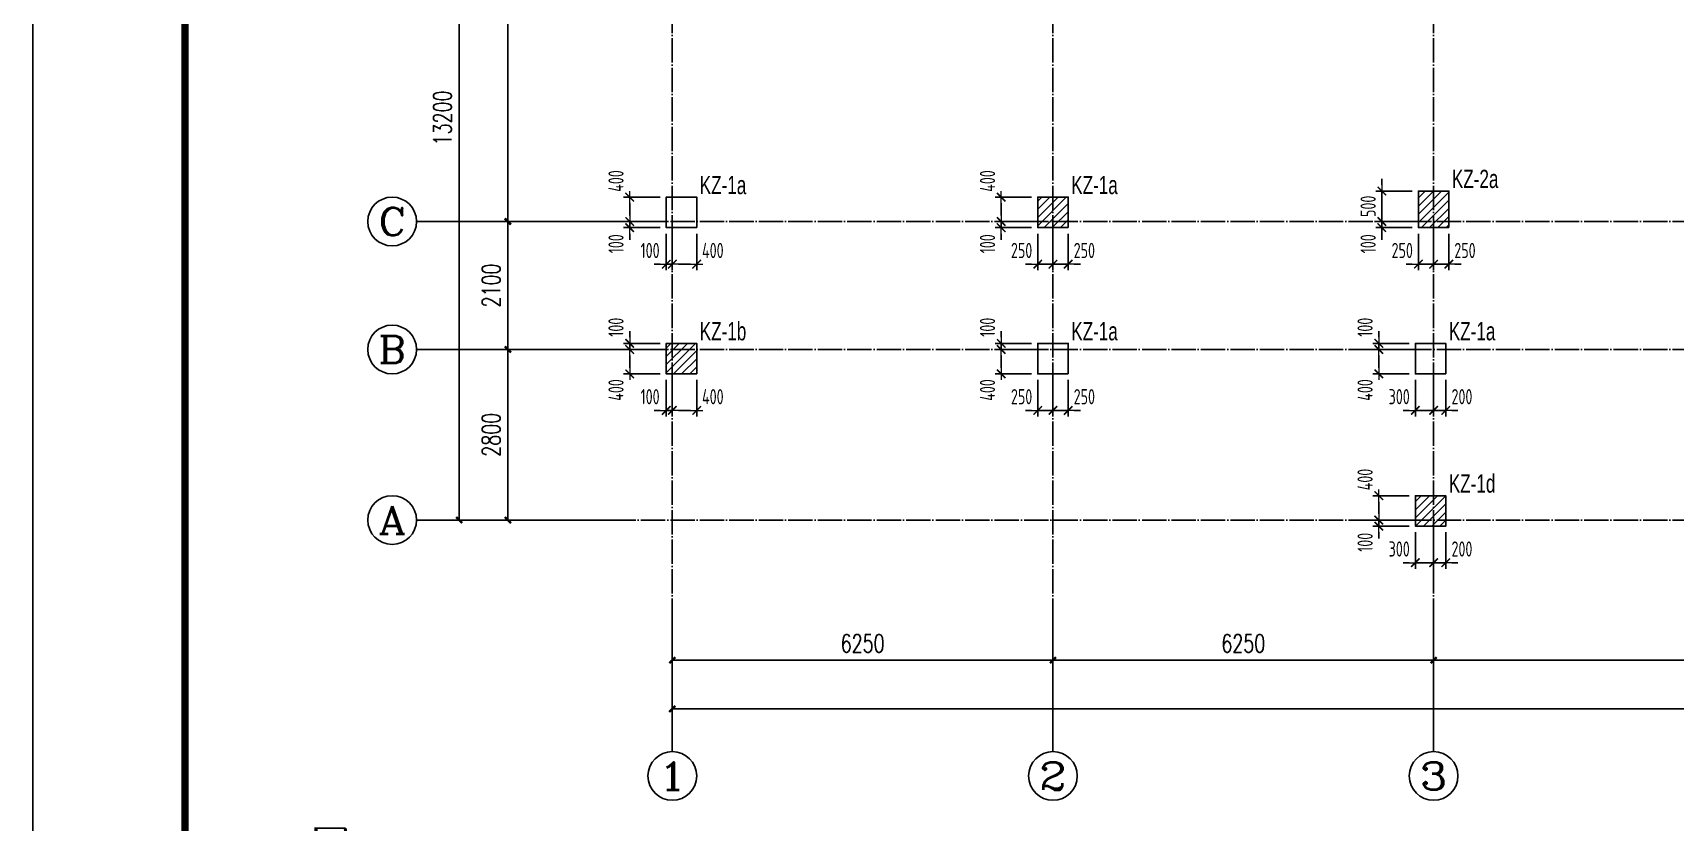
# Model space of a CAD drawing. Extents: x -441005 to 725361, y -182459 to 319313.
# Drawn here: x -40300 to -13334, y 19742 to 32697 of the extents above; entities that cross this region are included whole.
import ezdxf
from ezdxf.enums import TextEntityAlignment as Align

# ---------------------------------------------------------------- set-up
doc = ezdxf.new("R2010")
doc.units = 0
doc.header["$LTSCALE"] = 100
doc.linetypes.add('DOTE', pattern=[2.42, 2, -0.2, 0.02, -0.2])
doc.layers.get('0').update_dxf_attribs({"linetype": 'CONTINUOUS'})
doc.layers.get('Defpoints').update_dxf_attribs({"linetype": 'CONTINUOUS'})
for name, color, linetype in [('AXIS', 3, 'CONTINUOUS'), ('AXIS_TEXT', 7, 'CONTINUOUS'), ('COLU', 7, 'CONTINUOUS'), ('DOTE', 8, 'DOTE'), ('D大样&索引', 7, 'CONTINUOUS'), ('S审图修改', 2, 'CONTINUOUS'), ('TEXT', 7, 'CONTINUOUS'), ('图框', 7, 'CONTINUOUS')]:
    doc.layers.add(name, color=color, linetype=linetype)
doc.layers.add('COLU-平法定位', color=3, linetype='ByLayer', lineweight=18)
doc.layers.add('T填充图层(非模板)', color=251, linetype='CONTINUOUS', lineweight=0)
doc.styles.add('_TCH_AXIS', font='COMPLEX', dxfattribs={"bigfont": 'GBCBIG'})
doc.styles.add('_TCH_DIM_T3', font='simplex_.ttf', dxfattribs={"width": 0.705882, "bigfont": 'GBCBIG'})
doc.styles.add('BW_Dim', font='Bweng.shx', dxfattribs={"width": 0.7, "bigfont": 'hztxt.shx'})
doc.styles.add('COMPLEX', font='COMPLEX')
doc.styles.get("Standard").update_dxf_attribs({"font": 'tssdeng.shx', "bigfont": '1.shx'})
doc.styles.add('TCCAD_Dimension', font='Tssdeng.shx', dxfattribs={"width": 0.7, "bigfont": 'hztxt.shx'})
doc.styles.add('TSSD_Rein', font='Tssdeng.shx', dxfattribs={"width": 0.7, "bigfont": '1.shx'})
doc.styles.add('说明', font='romans.shx', dxfattribs={"width": 0.7, "bigfont": 'dxfs.shx'})
doc.dimstyles.new('_TCH_ARCH&&100', dxfattribs={"dimtxt": 297.5, "dimasz": 100, "dimexe": 250, "dimexo": 300, "dimgap": 126.25, "dimtad": 1, "dimdec": 0, "dimzin": 0, "dimdsep": 46, "dimtxsty": '_TCH_DIM_T3', "dimblk": 'ARCHTICK', "dimcen": 0.09, "dimclrt": 7, "dimazin": 2, "dimtfac": 1, "dimtdec": 0, "dimtix": 1, "dimtmove": 2, "dimatfit": 3, "dimfxl": 0, "dimtolj": 1, "dimtzin": 0, "dimarcsym": 0})
doc.dimstyles.new('TCCAD_100_100', dxfattribs={"dimtxt": 250, "dimasz": 100, "dimexe": 100, "dimexo": 100, "dimgap": 100, "dimtad": 1, "dimdec": 0, "dimzin": 0, "dimdsep": 46, "dimtxsty": 'TCCAD_Dimension', "dimblk": '_TCDBK100_100', "dimcen": 0, "dimclrt": 7, "dimadec": 0, "dimazin": 0, "dimtfac": 1, "dimtdec": 0, "dimtix": 1, "dimtmove": 2, "dimatfit": 3, "dimfxl": 0, "dimtolj": 1, "dimtzin": 0, "dimarcsym": 0})
pattern_1 = [(45, (43125, -94100), (-67.35192, 67.35192), [])]
pattern_2 = [(45, (-3e-11, 47000), (-67.35192, 67.35192), [])]

# ---------------------------------------------------------------- blocks, each defined once
blk = doc.blocks.new('_AXISO')
blk.add_circle((0, 0), 0.5)
at = {"layer": 'AXIS_TEXT', "style": 'COMPLEX', "width": 1.041667}
blk.add_attdef('A', text='', height=0.56, dxfattribs=at).set_placement((-0.25, -0.28), (0.25, -0.28), align=Align.FIT)
blk = doc.blocks.new('_ArchTick')
at = {"color": 0, "linetype": 'ByBlock', "const_width": 0.4}
blk.add_lwpolyline([(-0.5, -0.5), (0.5, 0.5)], dxfattribs=at)
blk = doc.blocks.new('*D1352')
at = {"layer": 'AXIS', "color": 0, "lineweight": -2}
for p, q in [((-31100, 27500), (-32750, 27500)), ((-32500, 24700), (-32500, 27500)), ((-31100, 24700), (-32750, 24700))]:
    blk.add_line(p, q, dxfattribs=at)
at = {"layer": 'Defpoints', "color": 0}
for p in [(-32500, 27500), (-30800, 27500), (-30800, 24700)]:
    blk.add_point(p, dxfattribs=at)
at = {"layer": 'AXIS', "color": 0, "lineweight": -2, "xscale": 100, "yscale": 100, "zscale": 100}
for p, rotation in [((-32500, 27500), 90), ((-32500, 24700), 270)]:
    blk.add_blockref('_ArchTick', p, dxfattribs=dict(at, rotation=rotation))
at = {"layer": 'AXIS', "color": 7, "insert": (-32775, 26100), "char_height": 297.5, "attachment_point": 5, "rotation": 90, "style": '_TCH_DIM_T3'}
blk.add_mtext('\\A1;2800', dxfattribs=at)
blk = doc.blocks.new('*D1353')
at = {"layer": 'AXIS', "color": 0, "lineweight": -2}
for p, q in [((-31100, 29600), (-32750, 29600)), ((-32500, 27500), (-32500, 29600)), ((-31100, 27500), (-32750, 27500))]:
    blk.add_line(p, q, dxfattribs=at)
at = {"layer": 'Defpoints', "color": 0}
for p in [(-32500, 29600), (-30800, 29600), (-30800, 27500)]:
    blk.add_point(p, dxfattribs=at)
at = {"layer": 'AXIS', "color": 0, "lineweight": -2, "xscale": 100, "yscale": 100, "zscale": 100}
for p, rotation in [((-32500, 29600), 90), ((-32500, 27500), 270)]:
    blk.add_blockref('_ArchTick', p, dxfattribs=dict(at, rotation=rotation))
at = {"layer": 'AXIS', "color": 7, "insert": (-32775, 28550), "char_height": 297.5, "attachment_point": 5, "rotation": 90, "style": '_TCH_DIM_T3'}
blk.add_mtext('\\A1;2100', dxfattribs=at)
blk = doc.blocks.new('*D1354')
at = {"layer": 'AXIS', "color": 0, "lineweight": -2}
for p, q in [((-31100, 37900), (-32750, 37900)), ((-32500, 29600), (-32500, 37900)), ((-31100, 29600), (-32750, 29600))]:
    blk.add_line(p, q, dxfattribs=at)
at = {"layer": 'Defpoints', "color": 0}
for p in [(-32500, 37900), (-30800, 37900), (-30800, 29600)]:
    blk.add_point(p, dxfattribs=at)
at = {"layer": 'AXIS', "color": 0, "lineweight": -2, "xscale": 100, "yscale": 100, "zscale": 100}
for p, rotation in [((-32500, 37900), 90), ((-32500, 29600), 270)]:
    blk.add_blockref('_ArchTick', p, dxfattribs=dict(at, rotation=rotation))
at = {"layer": 'AXIS', "color": 7, "insert": (-32776, 33750), "char_height": 297.5, "attachment_point": 5, "rotation": 90, "style": '_TCH_DIM_T3'}
blk.add_mtext('\\A1;8300', dxfattribs=at)
blk = doc.blocks.new('*D1362')
at = {"layer": 'AXIS', "color": 0, "lineweight": -2}
for p, q in [((-29800, 23100), (-29800, 22150)), ((-23550, 23100), (-23550, 22150)), ((-29800, 22400), (-23550, 22400))]:
    blk.add_line(p, q, dxfattribs=at)
at = {"layer": 'Defpoints', "color": 0}
for p in [(-29800, 23400), (-23550, 23400), (-23550, 22400)]:
    blk.add_point(p, dxfattribs=at)
at = {"layer": 'AXIS', "color": 0, "lineweight": -2, "xscale": 100, "yscale": 100, "zscale": 100, "rotation": 180}
blk.add_blockref('_ArchTick', (-29800, 22400), dxfattribs=at)
at = {"layer": 'AXIS', "color": 0, "lineweight": -2, "xscale": 100, "yscale": 100, "zscale": 100}
blk.add_blockref('_ArchTick', (-23550, 22400), dxfattribs=at)
at = {"layer": 'AXIS', "color": 7, "insert": (-26675, 22675), "char_height": 297.5, "attachment_point": 5, "style": '_TCH_DIM_T3'}
blk.add_mtext('\\A1;6250', dxfattribs=at)
blk = doc.blocks.new('*D1363')
at = {"layer": 'AXIS', "color": 0, "lineweight": -2}
for p, q in [((-23550, 23100), (-23550, 22150)), ((-17300, 23100), (-17300, 22150)), ((-23550, 22400), (-17300, 22400))]:
    blk.add_line(p, q, dxfattribs=at)
at = {"layer": 'Defpoints', "color": 0}
for p in [(-23550, 23400), (-17300, 23400), (-17300, 22400)]:
    blk.add_point(p, dxfattribs=at)
at = {"layer": 'AXIS', "color": 0, "lineweight": -2, "xscale": 100, "yscale": 100, "zscale": 100, "rotation": 180}
blk.add_blockref('_ArchTick', (-23550, 22400), dxfattribs=at)
at = {"layer": 'AXIS', "color": 0, "lineweight": -2, "xscale": 100, "yscale": 100, "zscale": 100}
blk.add_blockref('_ArchTick', (-17300, 22400), dxfattribs=at)
at = {"layer": 'AXIS', "color": 7, "insert": (-20425, 22675), "char_height": 297.5, "attachment_point": 5, "style": '_TCH_DIM_T3'}
blk.add_mtext('\\A1;6250', dxfattribs=at)
blk = doc.blocks.new('*D1364')
at = {"layer": 'AXIS', "color": 0, "lineweight": -2}
for p, q in [((-17300, 23100), (-17300, 22150)), ((-7900, 23100), (-7900, 22150)), ((-17300, 22400), (-7900, 22400))]:
    blk.add_line(p, q, dxfattribs=at)
at = {"layer": 'Defpoints', "color": 0}
for p in [(-17300, 23400), (-7900, 23400), (-7900, 22400)]:
    blk.add_point(p, dxfattribs=at)
at = {"layer": 'AXIS', "color": 0, "lineweight": -2, "xscale": 100, "yscale": 100, "zscale": 100, "rotation": 180}
blk.add_blockref('_ArchTick', (-17300, 22400), dxfattribs=at)
at = {"layer": 'AXIS', "color": 0, "lineweight": -2, "xscale": 100, "yscale": 100, "zscale": 100}
blk.add_blockref('_ArchTick', (-7900, 22400), dxfattribs=at)
at = {"layer": 'AXIS', "color": 7, "insert": (-12600, 22675), "char_height": 297.5, "attachment_point": 5, "style": '_TCH_DIM_T3'}
blk.add_mtext('\\A1;9400', dxfattribs=at)
blk = doc.blocks.new('*D1368')
at = {"layer": 'AXIS', "color": 0, "lineweight": -2}
for p, q in [((-31100, 37900), (-33550, 37900)), ((-33300, 24700), (-33300, 37900)), ((-31100, 24700), (-33550, 24700))]:
    blk.add_line(p, q, dxfattribs=at)
at = {"layer": 'Defpoints', "color": 0}
for p in [(-33300, 37900), (-30800, 37900), (-30800, 24700)]:
    blk.add_point(p, dxfattribs=at)
at = {"layer": 'AXIS', "color": 0, "lineweight": -2, "xscale": 100, "yscale": 100, "zscale": 100}
for p, rotation in [((-33300, 37900), 90), ((-33300, 24700), 270)]:
    blk.add_blockref('_ArchTick', p, dxfattribs=dict(at, rotation=rotation))
at = {"layer": 'AXIS', "color": 7, "insert": (-33575, 31300), "char_height": 297.5, "attachment_point": 5, "rotation": 90, "style": '_TCH_DIM_T3'}
blk.add_mtext('\\A1;13200', dxfattribs=at)
blk = doc.blocks.new('*D1374')
at = {"layer": 'AXIS', "color": 0, "lineweight": -2}
for p, q in [((-29800, 23100), (-29800, 21350)), ((21950, 23100), (21950, 21350)), ((-29800, 21600), (21950, 21600))]:
    blk.add_line(p, q, dxfattribs=at)
at = {"layer": 'Defpoints', "color": 0}
for p in [(-29800, 23400), (21950, 23400), (21950, 21600)]:
    blk.add_point(p, dxfattribs=at)
at = {"layer": 'AXIS', "color": 0, "lineweight": -2, "xscale": 100, "yscale": 100, "zscale": 100, "rotation": 180}
blk.add_blockref('_ArchTick', (-29800, 21600), dxfattribs=at)
at = {"layer": 'AXIS', "color": 0, "lineweight": -2, "xscale": 100, "yscale": 100, "zscale": 100}
blk.add_blockref('_ArchTick', (21950, 21600), dxfattribs=at)
at = {"layer": 'AXIS', "color": 7, "insert": (-3925, 21875), "char_height": 297.5, "attachment_point": 5, "style": '_TCH_DIM_T3'}
blk.add_mtext('\\A1;51750', dxfattribs=at)
blk = doc.blocks.new('_TCDBK100_100')
blk.add_line((-1, 0), (1, 0))
at = {"const_width": 0.25}
blk.add_lwpolyline([(-0.7, -0.7), (0.7, 0.7)], dxfattribs=at)
blk = doc.blocks.new('*D1275')
at = {"layer": 'COLU-平法定位', "color": 0, "linetype": 'Continuous', "lineweight": -2}
for p, q in [((-18150, 30200), (-18150, 30300)), ((-17650, 30100), (-18250, 30100)), ((-18150, 30100), (-18150, 29600)), ((-17650, 29600), (-18250, 29600)), ((-18150, 29500), (-18150, 29400))]:
    blk.add_line(p, q, dxfattribs=at)
at = {"layer": 'Defpoints', "color": 0, "linetype": 'Continuous'}
for p in [(-17550, 30100), (-18150, 29600), (-17550, 29600)]:
    blk.add_point(p, dxfattribs=at)
at = {"layer": 'COLU-平法定位', "color": 0, "linetype": 'Continuous', "lineweight": -2, "xscale": 100, "yscale": 100, "zscale": 100}
for p, rotation in [((-18150, 30100), 270), ((-18150, 29600), 90)]:
    blk.add_blockref('_TCDBK100_100', p, dxfattribs=dict(at, rotation=rotation))
at = {"layer": 'COLU-平法定位', "color": 7, "linetype": 'Continuous', "insert": (-18375, 29850), "char_height": 250, "attachment_point": 5, "rotation": 90, "style": 'TCCAD_Dimension'}
blk.add_mtext('\\A1;500', dxfattribs=at)
blk = doc.blocks.new('*D1276')
at = {"layer": 'COLU-平法定位', "color": 0, "linetype": 'Continuous', "lineweight": -2}
for p, q in [((-18150, 29700), (-18150, 29800)), ((-17650, 29600), (-18250, 29600)), ((-17650, 29500), (-18250, 29500)), ((-18150, 29600), (-18150, 29500)), ((-18150, 29400), (-18150, 29300))]:
    blk.add_line(p, q, dxfattribs=at)
at = {"layer": 'Defpoints', "color": 0, "linetype": 'Continuous'}
for p in [(-18150, 29500), (-17550, 29600), (-17550, 29500)]:
    blk.add_point(p, dxfattribs=at)
at = {"layer": 'COLU-平法定位', "color": 0, "linetype": 'Continuous', "lineweight": -2, "xscale": 100, "yscale": 100, "zscale": 100}
for p, rotation in [((-18150, 29600), 270), ((-18150, 29500), 90)]:
    blk.add_blockref('_TCDBK100_100', p, dxfattribs=dict(at, rotation=rotation))
at = {"layer": 'COLU-平法定位', "color": 7, "linetype": 'Continuous', "insert": (-18375, 29235), "char_height": 250, "attachment_point": 5, "rotation": 90, "style": 'TCCAD_Dimension'}
blk.add_mtext('\\A1;100', dxfattribs=at)
blk = doc.blocks.new('*D1277')
at = {"layer": 'COLU-平法定位', "color": 0, "linetype": 'Continuous', "lineweight": -2}
for p, q in [((-17300, 29400), (-17300, 28800)), ((-17050, 29400), (-17050, 28800)), ((-17400, 28900), (-17500, 28900)), ((-17050, 28900), (-17300, 28900)), ((-16950, 28900), (-16850, 28900))]:
    blk.add_line(p, q, dxfattribs=at)
at = {"layer": 'Defpoints', "color": 0, "linetype": 'Continuous'}
for p in [(-17300, 29500), (-17050, 29500), (-17300, 28900)]:
    blk.add_point(p, dxfattribs=at)
at = {"layer": 'COLU-平法定位', "color": 0, "linetype": 'Continuous', "lineweight": -2, "xscale": 100, "yscale": 100, "zscale": 100}
for p, rotation in [((-17300, 28900), 2.334537313969202e-08), ((-17050, 28900), 180.0000000233454)]:
    blk.add_blockref('_TCDBK100_100', p, dxfattribs=dict(at, rotation=rotation))
at = {"layer": 'COLU-平法定位', "color": 7, "linetype": 'Continuous', "insert": (-16785, 29125), "char_height": 250, "attachment_point": 5, "rotation": 0, "style": 'TCCAD_Dimension'}
blk.add_mtext('\\A1;250', dxfattribs=at)
blk = doc.blocks.new('*D1278')
at = {"layer": 'COLU-平法定位', "color": 0, "linetype": 'Continuous', "lineweight": -2}
for p, q in [((-17550, 29400), (-17550, 28800)), ((-17300, 29400), (-17300, 28800)), ((-17650, 28900), (-17750, 28900)), ((-17300, 28900), (-17550, 28900)), ((-17200, 28900), (-17100, 28900))]:
    blk.add_line(p, q, dxfattribs=at)
at = {"layer": 'Defpoints', "color": 0, "linetype": 'Continuous'}
for p in [(-17550, 29500), (-17300, 29500), (-17550, 28900)]:
    blk.add_point(p, dxfattribs=at)
at = {"layer": 'COLU-平法定位', "color": 0, "linetype": 'Continuous', "lineweight": -2, "xscale": 100, "yscale": 100, "zscale": 100}
for p, rotation in [((-17550, 28900), 2.334537313969202e-08), ((-17300, 28900), 180.0000000233454)]:
    blk.add_blockref('_TCDBK100_100', p, dxfattribs=dict(at, rotation=rotation))
at = {"layer": 'COLU-平法定位', "color": 7, "linetype": 'Continuous', "insert": (-17815, 29125), "char_height": 250, "attachment_point": 5, "rotation": 0, "style": 'TCCAD_Dimension'}
blk.add_mtext('\\A1;250', dxfattribs=at)
blk = doc.blocks.new('*D1279')
at = {"layer": 'COLU-平法定位', "color": 0, "linetype": 'Continuous', "lineweight": -2}
for p, q in [((-18200, 27700), (-18200, 27800)), ((-17700, 27600), (-18300, 27600)), ((-18200, 27600), (-18200, 27500)), ((-17700, 27500), (-18300, 27500)), ((-18200, 27400), (-18200, 27300))]:
    blk.add_line(p, q, dxfattribs=at)
at = {"layer": 'Defpoints', "color": 0, "linetype": 'Continuous'}
for p in [(-17600, 27600), (-18200, 27500), (-17600, 27500)]:
    blk.add_point(p, dxfattribs=at)
at = {"layer": 'COLU-平法定位', "color": 0, "linetype": 'Continuous', "lineweight": -2, "xscale": 100, "yscale": 100, "zscale": 100}
for p, rotation in [((-18200, 27600), 270), ((-18200, 27500), 90)]:
    blk.add_blockref('_TCDBK100_100', p, dxfattribs=dict(at, rotation=rotation))
at = {"layer": 'COLU-平法定位', "color": 7, "linetype": 'Continuous', "insert": (-18425, 27865), "char_height": 250, "attachment_point": 5, "rotation": 90, "style": 'TCCAD_Dimension'}
blk.add_mtext('\\A1;100', dxfattribs=at)
blk = doc.blocks.new('*D1280')
at = {"layer": 'COLU-平法定位', "color": 0, "linetype": 'Continuous', "lineweight": -2}
for p, q in [((-17700, 27500), (-18300, 27500)), ((-18200, 27400), (-18200, 27200)), ((-17700, 27100), (-18300, 27100))]:
    blk.add_line(p, q, dxfattribs=at)
at = {"layer": 'Defpoints', "color": 0, "linetype": 'Continuous'}
for p in [(-17600, 27500), (-18200, 27100), (-17600, 27100)]:
    blk.add_point(p, dxfattribs=at)
at = {"layer": 'COLU-平法定位', "color": 0, "linetype": 'Continuous', "lineweight": -2, "xscale": 100, "yscale": 100, "zscale": 100}
for p, rotation in [((-18200, 27500), 90), ((-18200, 27100), 270)]:
    blk.add_blockref('_TCDBK100_100', p, dxfattribs=dict(at, rotation=rotation))
at = {"layer": 'COLU-平法定位', "color": 7, "linetype": 'Continuous', "insert": (-18425, 26835), "char_height": 250, "attachment_point": 5, "rotation": 90, "style": 'TCCAD_Dimension'}
blk.add_mtext('\\A1;400', dxfattribs=at)
blk = doc.blocks.new('*D1236')
at = {"layer": 'COLU-平法定位', "color": 0, "linetype": 'Continuous', "lineweight": -2}
for p, q in [((-17300, 27000), (-17300, 26400)), ((-17100, 27000), (-17100, 26400)), ((-17400, 26500), (-17500, 26500)), ((-17100, 26500), (-17300, 26500)), ((-17000, 26500), (-16900, 26500))]:
    blk.add_line(p, q, dxfattribs=at)
at = {"layer": 'Defpoints', "color": 0, "linetype": 'Continuous'}
for p in [(-17300, 27100), (-17100, 27100), (-17300, 26500)]:
    blk.add_point(p, dxfattribs=at)
at = {"layer": 'COLU-平法定位', "color": 0, "linetype": 'Continuous', "lineweight": -2, "xscale": 100, "yscale": 100, "zscale": 100}
for p, rotation in [((-17300, 26500), 2.334537313969202e-08), ((-17100, 26500), 180.0000000233454)]:
    blk.add_blockref('_TCDBK100_100', p, dxfattribs=dict(at, rotation=rotation))
at = {"layer": 'COLU-平法定位', "color": 7, "linetype": 'Continuous', "insert": (-16835, 26725), "char_height": 250, "attachment_point": 5, "rotation": 0, "style": 'TCCAD_Dimension'}
blk.add_mtext('\\A1;200', dxfattribs=at)
blk = doc.blocks.new('*D1237')
at = {"layer": 'COLU-平法定位', "color": 0, "linetype": 'Continuous', "lineweight": -2}
for p, q in [((-17600, 27000), (-17600, 26400)), ((-17300, 27000), (-17300, 26400)), ((-17700, 26500), (-17800, 26500)), ((-17300, 26500), (-17600, 26500)), ((-17200, 26500), (-17100, 26500))]:
    blk.add_line(p, q, dxfattribs=at)
at = {"layer": 'Defpoints', "color": 0, "linetype": 'Continuous'}
for p in [(-17600, 27100), (-17300, 27100), (-17600, 26500)]:
    blk.add_point(p, dxfattribs=at)
at = {"layer": 'COLU-平法定位', "color": 0, "linetype": 'Continuous', "lineweight": -2, "xscale": 100, "yscale": 100, "zscale": 100}
for p, rotation in [((-17600, 26500), 2.334537313969202e-08), ((-17300, 26500), 180.0000000233454)]:
    blk.add_blockref('_TCDBK100_100', p, dxfattribs=dict(at, rotation=rotation))
at = {"layer": 'COLU-平法定位', "color": 7, "linetype": 'Continuous', "insert": (-17865, 26725), "char_height": 250, "attachment_point": 5, "rotation": 0, "style": 'TCCAD_Dimension'}
blk.add_mtext('\\A1;300', dxfattribs=at)
blk = doc.blocks.new('*D1238')
at = {"layer": 'COLU-平法定位', "color": 0, "linetype": 'Continuous', "lineweight": -2}
for p, q in [((-17700, 25100), (-18300, 25100)), ((-18200, 25000), (-18200, 24800)), ((-17700, 24700), (-18300, 24700))]:
    blk.add_line(p, q, dxfattribs=at)
at = {"layer": 'Defpoints', "color": 0, "linetype": 'Continuous'}
for p in [(-17600, 25100), (-18200, 24700), (-17600, 24700)]:
    blk.add_point(p, dxfattribs=at)
at = {"layer": 'COLU-平法定位', "color": 0, "linetype": 'Continuous', "lineweight": -2, "xscale": 100, "yscale": 100, "zscale": 100}
for p, rotation in [((-18200, 25100), 90), ((-18200, 24700), 270)]:
    blk.add_blockref('_TCDBK100_100', p, dxfattribs=dict(at, rotation=rotation))
at = {"layer": 'COLU-平法定位', "color": 7, "linetype": 'Continuous', "insert": (-18425, 25365), "char_height": 250, "attachment_point": 5, "rotation": 90, "style": 'TCCAD_Dimension'}
blk.add_mtext('\\A1;400', dxfattribs=at)
blk = doc.blocks.new('*D1239')
at = {"layer": 'COLU-平法定位', "color": 0, "linetype": 'Continuous', "lineweight": -2}
for p, q in [((-18200, 24800), (-18200, 24900)), ((-17700, 24700), (-18300, 24700)), ((-17700, 24600), (-18300, 24600)), ((-18200, 24700), (-18200, 24600)), ((-18200, 24500), (-18200, 24400))]:
    blk.add_line(p, q, dxfattribs=at)
at = {"layer": 'Defpoints', "color": 0, "linetype": 'Continuous'}
for p in [(-18200, 24600), (-17600, 24700), (-17600, 24600)]:
    blk.add_point(p, dxfattribs=at)
at = {"layer": 'COLU-平法定位', "color": 0, "linetype": 'Continuous', "lineweight": -2, "xscale": 100, "yscale": 100, "zscale": 100}
for p, rotation in [((-18200, 24700), 270), ((-18200, 24600), 90)]:
    blk.add_blockref('_TCDBK100_100', p, dxfattribs=dict(at, rotation=rotation))
at = {"layer": 'COLU-平法定位', "color": 7, "linetype": 'Continuous', "insert": (-18425, 24335), "char_height": 250, "attachment_point": 5, "rotation": 90, "style": 'TCCAD_Dimension'}
blk.add_mtext('\\A1;100', dxfattribs=at)
blk = doc.blocks.new('*D1240')
at = {"layer": 'COLU-平法定位', "color": 0, "linetype": 'Continuous', "lineweight": -2}
for p, q in [((-17300, 24500), (-17300, 23900)), ((-17100, 24500), (-17100, 23900)), ((-17400, 24000), (-17500, 24000)), ((-17100, 24000), (-17300, 24000)), ((-17000, 24000), (-16900, 24000))]:
    blk.add_line(p, q, dxfattribs=at)
at = {"layer": 'Defpoints', "color": 0, "linetype": 'Continuous'}
for p in [(-17300, 24600), (-17100, 24600), (-17300, 24000)]:
    blk.add_point(p, dxfattribs=at)
at = {"layer": 'COLU-平法定位', "color": 0, "linetype": 'Continuous', "lineweight": -2, "xscale": 100, "yscale": 100, "zscale": 100}
for p, rotation in [((-17300, 24000), 2.334537313969202e-08), ((-17100, 24000), 180.0000000233454)]:
    blk.add_blockref('_TCDBK100_100', p, dxfattribs=dict(at, rotation=rotation))
at = {"layer": 'COLU-平法定位', "color": 7, "linetype": 'Continuous', "insert": (-16835, 24225), "char_height": 250, "attachment_point": 5, "rotation": 0, "style": 'TCCAD_Dimension'}
blk.add_mtext('\\A1;200', dxfattribs=at)
blk = doc.blocks.new('*D1241')
at = {"layer": 'COLU-平法定位', "color": 0, "linetype": 'Continuous', "lineweight": -2}
for p, q in [((-17600, 24500), (-17600, 23900)), ((-17300, 24500), (-17300, 23900)), ((-17700, 24000), (-17800, 24000)), ((-17300, 24000), (-17600, 24000)), ((-17200, 24000), (-17100, 24000))]:
    blk.add_line(p, q, dxfattribs=at)
at = {"layer": 'Defpoints', "color": 0, "linetype": 'Continuous'}
for p in [(-17600, 24600), (-17300, 24600), (-17600, 24000)]:
    blk.add_point(p, dxfattribs=at)
at = {"layer": 'COLU-平法定位', "color": 0, "linetype": 'Continuous', "lineweight": -2, "xscale": 100, "yscale": 100, "zscale": 100}
for p, rotation in [((-17600, 24000), 2.334537313969202e-08), ((-17300, 24000), 180.0000000233454)]:
    blk.add_blockref('_TCDBK100_100', p, dxfattribs=dict(at, rotation=rotation))
at = {"layer": 'COLU-平法定位', "color": 7, "linetype": 'Continuous', "insert": (-17865, 24225), "char_height": 250, "attachment_point": 5, "rotation": 0, "style": 'TCCAD_Dimension'}
blk.add_mtext('\\A1;300', dxfattribs=at)
blk = doc.blocks.new('*D1246')
at = {"layer": 'COLU-平法定位', "color": 0, "linetype": 'Continuous', "lineweight": -2}
for p, q in [((-23900, 30000), (-24500, 30000)), ((-24400, 29900), (-24400, 29700)), ((-23900, 29600), (-24500, 29600))]:
    blk.add_line(p, q, dxfattribs=at)
at = {"layer": 'Defpoints', "color": 0, "linetype": 'Continuous'}
for p in [(-23800, 30000), (-24400, 29600), (-23800, 29600)]:
    blk.add_point(p, dxfattribs=at)
at = {"layer": 'COLU-平法定位', "color": 0, "linetype": 'Continuous', "lineweight": -2, "xscale": 100, "yscale": 100, "zscale": 100}
for p, rotation in [((-24400, 30000), 90), ((-24400, 29600), 270)]:
    blk.add_blockref('_TCDBK100_100', p, dxfattribs=dict(at, rotation=rotation))
at = {"layer": 'COLU-平法定位', "color": 7, "linetype": 'Continuous', "insert": (-24625, 30265), "char_height": 250, "attachment_point": 5, "rotation": 90, "style": 'TCCAD_Dimension'}
blk.add_mtext('\\A1;400', dxfattribs=at)
blk = doc.blocks.new('*D1247')
at = {"layer": 'COLU-平法定位', "color": 0, "linetype": 'Continuous', "lineweight": -2}
for p, q in [((-24400, 29700), (-24400, 29800)), ((-23900, 29600), (-24500, 29600)), ((-23900, 29500), (-24500, 29500)), ((-24400, 29600), (-24400, 29500)), ((-24400, 29400), (-24400, 29300))]:
    blk.add_line(p, q, dxfattribs=at)
at = {"layer": 'Defpoints', "color": 0, "linetype": 'Continuous'}
for p in [(-24400, 29500), (-23800, 29600), (-23800, 29500)]:
    blk.add_point(p, dxfattribs=at)
at = {"layer": 'COLU-平法定位', "color": 0, "linetype": 'Continuous', "lineweight": -2, "xscale": 100, "yscale": 100, "zscale": 100}
for p, rotation in [((-24400, 29600), 270), ((-24400, 29500), 90)]:
    blk.add_blockref('_TCDBK100_100', p, dxfattribs=dict(at, rotation=rotation))
at = {"layer": 'COLU-平法定位', "color": 7, "linetype": 'Continuous', "insert": (-24625, 29235), "char_height": 250, "attachment_point": 5, "rotation": 90, "style": 'TCCAD_Dimension'}
blk.add_mtext('\\A1;100', dxfattribs=at)
blk = doc.blocks.new('*D1248')
at = {"layer": 'COLU-平法定位', "color": 0, "linetype": 'Continuous', "lineweight": -2}
for p, q in [((-23550, 29400), (-23550, 28800)), ((-23300, 29400), (-23300, 28800)), ((-23650, 28900), (-23750, 28900)), ((-23300, 28900), (-23550, 28900)), ((-23200, 28900), (-23100, 28900))]:
    blk.add_line(p, q, dxfattribs=at)
at = {"layer": 'Defpoints', "color": 0, "linetype": 'Continuous'}
for p in [(-23550, 29500), (-23300, 29500), (-23550, 28900)]:
    blk.add_point(p, dxfattribs=at)
at = {"layer": 'COLU-平法定位', "color": 0, "linetype": 'Continuous', "lineweight": -2, "xscale": 100, "yscale": 100, "zscale": 100}
for p, rotation in [((-23550, 28900), 2.334537313969202e-08), ((-23300, 28900), 180.0000000233454)]:
    blk.add_blockref('_TCDBK100_100', p, dxfattribs=dict(at, rotation=rotation))
at = {"layer": 'COLU-平法定位', "color": 7, "linetype": 'Continuous', "insert": (-23035, 29125), "char_height": 250, "attachment_point": 5, "rotation": 0, "style": 'TCCAD_Dimension'}
blk.add_mtext('\\A1;250', dxfattribs=at)
blk = doc.blocks.new('*D1249')
at = {"layer": 'COLU-平法定位', "color": 0, "linetype": 'Continuous', "lineweight": -2}
for p, q in [((-23800, 29400), (-23800, 28800)), ((-23550, 29400), (-23550, 28800)), ((-23900, 28900), (-24000, 28900)), ((-23550, 28900), (-23800, 28900)), ((-23450, 28900), (-23350, 28900))]:
    blk.add_line(p, q, dxfattribs=at)
at = {"layer": 'Defpoints', "color": 0, "linetype": 'Continuous'}
for p in [(-23800, 29500), (-23550, 29500), (-23800, 28900)]:
    blk.add_point(p, dxfattribs=at)
at = {"layer": 'COLU-平法定位', "color": 0, "linetype": 'Continuous', "lineweight": -2, "xscale": 100, "yscale": 100, "zscale": 100}
for p, rotation in [((-23800, 28900), 2.334537313969202e-08), ((-23550, 28900), 180.0000000233454)]:
    blk.add_blockref('_TCDBK100_100', p, dxfattribs=dict(at, rotation=rotation))
at = {"layer": 'COLU-平法定位', "color": 7, "linetype": 'Continuous', "insert": (-24065, 29125), "char_height": 250, "attachment_point": 5, "rotation": 0, "style": 'TCCAD_Dimension'}
blk.add_mtext('\\A1;250', dxfattribs=at)
blk = doc.blocks.new('*D1250')
at = {"layer": 'COLU-平法定位', "color": 0, "linetype": 'Continuous', "lineweight": -2}
for p, q in [((-24400, 27700), (-24400, 27800)), ((-23900, 27600), (-24500, 27600)), ((-24400, 27600), (-24400, 27500)), ((-23900, 27500), (-24500, 27500)), ((-24400, 27400), (-24400, 27300))]:
    blk.add_line(p, q, dxfattribs=at)
at = {"layer": 'Defpoints', "color": 0, "linetype": 'Continuous'}
for p in [(-23800, 27600), (-24400, 27500), (-23800, 27500)]:
    blk.add_point(p, dxfattribs=at)
at = {"layer": 'COLU-平法定位', "color": 0, "linetype": 'Continuous', "lineweight": -2, "xscale": 100, "yscale": 100, "zscale": 100}
for p, rotation in [((-24400, 27600), 270), ((-24400, 27500), 90)]:
    blk.add_blockref('_TCDBK100_100', p, dxfattribs=dict(at, rotation=rotation))
at = {"layer": 'COLU-平法定位', "color": 7, "linetype": 'Continuous', "insert": (-24625, 27865), "char_height": 250, "attachment_point": 5, "rotation": 90, "style": 'TCCAD_Dimension'}
blk.add_mtext('\\A1;100', dxfattribs=at)
blk = doc.blocks.new('*D1251')
at = {"layer": 'COLU-平法定位', "color": 0, "linetype": 'Continuous', "lineweight": -2}
for p, q in [((-23900, 27500), (-24500, 27500)), ((-24400, 27400), (-24400, 27200)), ((-23900, 27100), (-24500, 27100))]:
    blk.add_line(p, q, dxfattribs=at)
at = {"layer": 'Defpoints', "color": 0, "linetype": 'Continuous'}
for p in [(-23800, 27500), (-24400, 27100), (-23800, 27100)]:
    blk.add_point(p, dxfattribs=at)
at = {"layer": 'COLU-平法定位', "color": 0, "linetype": 'Continuous', "lineweight": -2, "xscale": 100, "yscale": 100, "zscale": 100}
for p, rotation in [((-24400, 27500), 90), ((-24400, 27100), 270)]:
    blk.add_blockref('_TCDBK100_100', p, dxfattribs=dict(at, rotation=rotation))
at = {"layer": 'COLU-平法定位', "color": 7, "linetype": 'Continuous', "insert": (-24625, 26835), "char_height": 250, "attachment_point": 5, "rotation": 90, "style": 'TCCAD_Dimension'}
blk.add_mtext('\\A1;400', dxfattribs=at)
blk = doc.blocks.new('*D1252')
at = {"layer": 'COLU-平法定位', "color": 0, "linetype": 'Continuous', "lineweight": -2}
for p, q in [((-23550, 27000), (-23550, 26400)), ((-23300, 27000), (-23300, 26400)), ((-23650, 26500), (-23750, 26500)), ((-23300, 26500), (-23550, 26500)), ((-23200, 26500), (-23100, 26500))]:
    blk.add_line(p, q, dxfattribs=at)
at = {"layer": 'Defpoints', "color": 0, "linetype": 'Continuous'}
for p in [(-23550, 27100), (-23300, 27100), (-23550, 26500)]:
    blk.add_point(p, dxfattribs=at)
at = {"layer": 'COLU-平法定位', "color": 0, "linetype": 'Continuous', "lineweight": -2, "xscale": 100, "yscale": 100, "zscale": 100}
for p, rotation in [((-23550, 26500), 2.334537313969202e-08), ((-23300, 26500), 180.0000000233454)]:
    blk.add_blockref('_TCDBK100_100', p, dxfattribs=dict(at, rotation=rotation))
at = {"layer": 'COLU-平法定位', "color": 7, "linetype": 'Continuous', "insert": (-23035, 26725), "char_height": 250, "attachment_point": 5, "rotation": 0, "style": 'TCCAD_Dimension'}
blk.add_mtext('\\A1;250', dxfattribs=at)
blk = doc.blocks.new('*D1253')
at = {"layer": 'COLU-平法定位', "color": 0, "linetype": 'Continuous', "lineweight": -2}
for p, q in [((-23800, 27000), (-23800, 26400)), ((-23550, 27000), (-23550, 26400)), ((-23900, 26500), (-24000, 26500)), ((-23550, 26500), (-23800, 26500)), ((-23450, 26500), (-23350, 26500))]:
    blk.add_line(p, q, dxfattribs=at)
at = {"layer": 'Defpoints', "color": 0, "linetype": 'Continuous'}
for p in [(-23800, 27100), (-23550, 27100), (-23800, 26500)]:
    blk.add_point(p, dxfattribs=at)
at = {"layer": 'COLU-平法定位', "color": 0, "linetype": 'Continuous', "lineweight": -2, "xscale": 100, "yscale": 100, "zscale": 100}
for p, rotation in [((-23800, 26500), 2.334537313969202e-08), ((-23550, 26500), 180.0000000233454)]:
    blk.add_blockref('_TCDBK100_100', p, dxfattribs=dict(at, rotation=rotation))
at = {"layer": 'COLU-平法定位', "color": 7, "linetype": 'Continuous', "insert": (-24065, 26725), "char_height": 250, "attachment_point": 5, "rotation": 0, "style": 'TCCAD_Dimension'}
blk.add_mtext('\\A1;250', dxfattribs=at)
blk = doc.blocks.new('*D1228')
at = {"layer": 'COLU-平法定位', "color": 0, "linetype": 'Continuous', "lineweight": -2}
for p, q in [((-30000, 30000), (-30600, 30000)), ((-30500, 29900), (-30500, 29700)), ((-30000, 29600), (-30600, 29600))]:
    blk.add_line(p, q, dxfattribs=at)
at = {"layer": 'Defpoints', "color": 0, "linetype": 'Continuous'}
for p in [(-29900, 30000), (-30500, 29600), (-29900, 29600)]:
    blk.add_point(p, dxfattribs=at)
at = {"layer": 'COLU-平法定位', "color": 0, "linetype": 'Continuous', "lineweight": -2, "xscale": 100, "yscale": 100, "zscale": 100}
for p, rotation in [((-30500, 30000), 90), ((-30500, 29600), 270)]:
    blk.add_blockref('_TCDBK100_100', p, dxfattribs=dict(at, rotation=rotation))
at = {"layer": 'COLU-平法定位', "color": 7, "linetype": 'Continuous', "insert": (-30725, 30265), "char_height": 250, "attachment_point": 5, "rotation": 90, "style": 'TCCAD_Dimension'}
blk.add_mtext('\\A1;400', dxfattribs=at)
blk = doc.blocks.new('*D1229')
at = {"layer": 'COLU-平法定位', "color": 0, "linetype": 'Continuous', "lineweight": -2}
for p, q in [((-30500, 29700), (-30500, 29800)), ((-30000, 29600), (-30600, 29600)), ((-30000, 29500), (-30600, 29500)), ((-30500, 29600), (-30500, 29500)), ((-30500, 29400), (-30500, 29300))]:
    blk.add_line(p, q, dxfattribs=at)
at = {"layer": 'Defpoints', "color": 0, "linetype": 'Continuous'}
for p in [(-30500, 29500), (-29900, 29600), (-29900, 29500)]:
    blk.add_point(p, dxfattribs=at)
at = {"layer": 'COLU-平法定位', "color": 0, "linetype": 'Continuous', "lineweight": -2, "xscale": 100, "yscale": 100, "zscale": 100}
for p, rotation in [((-30500, 29600), 270), ((-30500, 29500), 90)]:
    blk.add_blockref('_TCDBK100_100', p, dxfattribs=dict(at, rotation=rotation))
at = {"layer": 'COLU-平法定位', "color": 7, "linetype": 'Continuous', "insert": (-30725, 29235), "char_height": 250, "attachment_point": 5, "rotation": 90, "style": 'TCCAD_Dimension'}
blk.add_mtext('\\A1;100', dxfattribs=at)
blk = doc.blocks.new('*D1230')
at = {"layer": 'COLU-平法定位', "color": 0, "linetype": 'Continuous', "lineweight": -2}
for p, q in [((-29800, 29400), (-29800, 28800)), ((-29400, 29400), (-29400, 28800)), ((-29500, 28900), (-29700, 28900))]:
    blk.add_line(p, q, dxfattribs=at)
at = {"layer": 'Defpoints', "color": 0, "linetype": 'Continuous'}
for p in [(-29800, 29500), (-29400, 29500), (-29800, 28900)]:
    blk.add_point(p, dxfattribs=at)
at = {"layer": 'COLU-平法定位', "color": 0, "linetype": 'Continuous', "lineweight": -2, "xscale": 100, "yscale": 100, "zscale": 100}
for p, rotation in [((-29800, 28900), 180.0000000233454), ((-29400, 28900), 2.334540560866571e-08)]:
    blk.add_blockref('_TCDBK100_100', p, dxfattribs=dict(at, rotation=rotation))
at = {"layer": 'COLU-平法定位', "color": 7, "linetype": 'Continuous', "insert": (-29135, 29125), "char_height": 250, "attachment_point": 5, "rotation": 0, "style": 'TCCAD_Dimension'}
blk.add_mtext('\\A1;400', dxfattribs=at)
blk = doc.blocks.new('*D1231')
at = {"layer": 'COLU-平法定位', "color": 0, "linetype": 'Continuous', "lineweight": -2}
for p, q in [((-29900, 29400), (-29900, 28800)), ((-29800, 29400), (-29800, 28800)), ((-30000, 28900), (-30100, 28900)), ((-29800, 28900), (-29900, 28900)), ((-29700, 28900), (-29600, 28900))]:
    blk.add_line(p, q, dxfattribs=at)
at = {"layer": 'Defpoints', "color": 0, "linetype": 'Continuous'}
for p in [(-29900, 29500), (-29800, 29500), (-29900, 28900)]:
    blk.add_point(p, dxfattribs=at)
at = {"layer": 'COLU-平法定位', "color": 0, "linetype": 'Continuous', "lineweight": -2, "xscale": 100, "yscale": 100, "zscale": 100}
for p, rotation in [((-29900, 28900), 2.334537313969202e-08), ((-29800, 28900), 180.0000000233454)]:
    blk.add_blockref('_TCDBK100_100', p, dxfattribs=dict(at, rotation=rotation))
at = {"layer": 'COLU-平法定位', "color": 7, "linetype": 'Continuous', "insert": (-30165, 29125), "char_height": 250, "attachment_point": 5, "rotation": 0, "style": 'TCCAD_Dimension'}
blk.add_mtext('\\A1;100', dxfattribs=at)
blk = doc.blocks.new('*D1232')
at = {"layer": 'COLU-平法定位', "color": 0, "linetype": 'Continuous', "lineweight": -2}
for p, q in [((-30500, 27700), (-30500, 27800)), ((-30000, 27600), (-30600, 27600)), ((-30500, 27600), (-30500, 27500)), ((-30000, 27500), (-30600, 27500)), ((-30500, 27400), (-30500, 27300))]:
    blk.add_line(p, q, dxfattribs=at)
at = {"layer": 'Defpoints', "color": 0, "linetype": 'Continuous'}
for p in [(-29900, 27600), (-30500, 27500), (-29900, 27500)]:
    blk.add_point(p, dxfattribs=at)
at = {"layer": 'COLU-平法定位', "color": 0, "linetype": 'Continuous', "lineweight": -2, "xscale": 100, "yscale": 100, "zscale": 100}
for p, rotation in [((-30500, 27600), 270), ((-30500, 27500), 90)]:
    blk.add_blockref('_TCDBK100_100', p, dxfattribs=dict(at, rotation=rotation))
at = {"layer": 'COLU-平法定位', "color": 7, "linetype": 'Continuous', "insert": (-30725, 27865), "char_height": 250, "attachment_point": 5, "rotation": 90, "style": 'TCCAD_Dimension'}
blk.add_mtext('\\A1;100', dxfattribs=at)
blk = doc.blocks.new('*D1233')
at = {"layer": 'COLU-平法定位', "color": 0, "linetype": 'Continuous', "lineweight": -2}
for p, q in [((-30000, 27500), (-30600, 27500)), ((-30500, 27400), (-30500, 27200)), ((-30000, 27100), (-30600, 27100))]:
    blk.add_line(p, q, dxfattribs=at)
at = {"layer": 'Defpoints', "color": 0, "linetype": 'Continuous'}
for p in [(-29900, 27500), (-30500, 27100), (-29900, 27100)]:
    blk.add_point(p, dxfattribs=at)
at = {"layer": 'COLU-平法定位', "color": 0, "linetype": 'Continuous', "lineweight": -2, "xscale": 100, "yscale": 100, "zscale": 100}
for p, rotation in [((-30500, 27500), 90), ((-30500, 27100), 270)]:
    blk.add_blockref('_TCDBK100_100', p, dxfattribs=dict(at, rotation=rotation))
at = {"layer": 'COLU-平法定位', "color": 7, "linetype": 'Continuous', "insert": (-30725, 26835), "char_height": 250, "attachment_point": 5, "rotation": 90, "style": 'TCCAD_Dimension'}
blk.add_mtext('\\A1;400', dxfattribs=at)
blk = doc.blocks.new('*D1234')
at = {"layer": 'COLU-平法定位', "color": 0, "linetype": 'Continuous', "lineweight": -2}
for p, q in [((-29800, 27000), (-29800, 26400)), ((-29400, 27000), (-29400, 26400)), ((-29500, 26500), (-29700, 26500))]:
    blk.add_line(p, q, dxfattribs=at)
at = {"layer": 'Defpoints', "color": 0, "linetype": 'Continuous'}
for p in [(-29800, 27100), (-29400, 27100), (-29800, 26500)]:
    blk.add_point(p, dxfattribs=at)
at = {"layer": 'COLU-平法定位', "color": 0, "linetype": 'Continuous', "lineweight": -2, "xscale": 100, "yscale": 100, "zscale": 100}
for p, rotation in [((-29800, 26500), 180.0000000233454), ((-29400, 26500), 2.334540560866571e-08)]:
    blk.add_blockref('_TCDBK100_100', p, dxfattribs=dict(at, rotation=rotation))
at = {"layer": 'COLU-平法定位', "color": 7, "linetype": 'Continuous', "insert": (-29135, 26725), "char_height": 250, "attachment_point": 5, "rotation": 0, "style": 'TCCAD_Dimension'}
blk.add_mtext('\\A1;400', dxfattribs=at)
blk = doc.blocks.new('*D1235')
at = {"layer": 'COLU-平法定位', "color": 0, "linetype": 'Continuous', "lineweight": -2}
for p, q in [((-29900, 27000), (-29900, 26400)), ((-29800, 27000), (-29800, 26400)), ((-30000, 26500), (-30100, 26500)), ((-29800, 26500), (-29900, 26500)), ((-29700, 26500), (-29600, 26500))]:
    blk.add_line(p, q, dxfattribs=at)
at = {"layer": 'Defpoints', "color": 0, "linetype": 'Continuous'}
for p in [(-29900, 27100), (-29800, 27100), (-29900, 26500)]:
    blk.add_point(p, dxfattribs=at)
at = {"layer": 'COLU-平法定位', "color": 0, "linetype": 'Continuous', "lineweight": -2, "xscale": 100, "yscale": 100, "zscale": 100}
for p, rotation in [((-29900, 26500), 2.334537313969202e-08), ((-29800, 26500), 180.0000000233454)]:
    blk.add_blockref('_TCDBK100_100', p, dxfattribs=dict(at, rotation=rotation))
at = {"layer": 'COLU-平法定位', "color": 7, "linetype": 'Continuous', "insert": (-30165, 26725), "char_height": 250, "attachment_point": 5, "rotation": 0, "style": 'TCCAD_Dimension'}
blk.add_mtext('\\A1;100', dxfattribs=at)
blk = doc.blocks.new('A2+1_2')
at = {"layer": '图框'}
blk.add_lwpolyline([(0, 0), (89100, 0), (89100, 42000), (0, 42000)], close=True, dxfattribs=at)
at = {"layer": '图框', "const_width": 120}
blk.add_lwpolyline([(2500, 1000), (88100, 1000), (88100, 41000), (2500, 41000)], close=True, dxfattribs=at)
blk = doc.blocks.new('A$C69571FE5')
at = {"layer": 'D大样&索引', "color": 2}
blk.add_lwpolyline([(771, 3936, 0, 240, 0), (771, 3111, 0, 0, 0), (771, 1673, 0, 0, 0), (2504, 1673, 240, 0, 0), (3329, 1673, 0, 240, 0)], format="xyseb", dxfattribs=at)
at = {"layer": 'D大样&索引', "color": 2, "const_width": 75}
blk.add_lwpolyline([(733, 1673, 1), (808, 1673, 1)], format="xyb", close=True, dxfattribs=at)
at = {"layer": 'D大样&索引', "const_width": 50}
blk.add_lwpolyline([(481, 25), (3110, 25)], dxfattribs=at)
at = {"layer": 'D大样&索引', "color": 2, "style": 'TSSD_Rein', "width": 0.7}
blk.add_text('Y向', height=600, rotation=90, dxfattribs=at).set_placement((586, 2136))
blk.add_text('X向', height=600, dxfattribs=at).set_placement((1497, 1783))
at = {"layer": 'D大样&索引', "style": '说明', "width": 0.7}
blk.add_text('（柱编号文字方向）', height=400, dxfattribs=at).set_placement((553, 1063))
at = {"layer": 'D大样&索引', "width": 0.65}
blk.add_text('柱配筋方向示意图', height=500, dxfattribs=at).set_placement((499, 152))

msp = doc.modelspace()

# ---------------------------------------------------------------- hatches: boundary and pattern name
at = {"layer": 'S审图修改'}
h = msp.add_hatch(dxfattribs=at)
h.set_pattern_fill('ANSI31', color=256, scale=30, style=0)
h.set_pattern_definition(pattern_2)
h.paths.add_polyline_path([(-23300, 29500), (-23300, 30000), (-23800, 30000), (-23800, 29500)])
h = msp.add_hatch(dxfattribs=at)
h.set_pattern_fill('ANSI31', color=256, scale=30, style=0)
h.set_pattern_definition(pattern_2)
h.paths.add_polyline_path([(-17050, 29500), (-17050, 30100), (-17550, 30100), (-17550, 29500)])
at = {"layer": 'T填充图层(非模板)'}
h = msp.add_hatch(dxfattribs=at)
h.set_pattern_fill('ANSI31', color=6, scale=30, style=0)
h.set_pattern_definition(pattern_1)
h.paths.add_polyline_path([(-29400, 27100), (-29400, 27600), (-29900, 27600), (-29900, 27100)])
h = msp.add_hatch(dxfattribs=at)
h.set_pattern_fill('ANSI31', color=6, scale=30, style=0)
h.set_pattern_definition(pattern_1)
h.paths.add_polyline_path([(-17100, 24600), (-17100, 25100), (-17600, 25100), (-17600, 24600)])

# ---------------------------------------------------------------- linework, layer by layer
at = {"layer": 'AXIS'}
for p, q in [((-30800, 29600), (-34000, 29600)), ((-30800, 27500), (-34000, 27500)), ((-30800, 24700), (-34000, 24700)), ((-29800, 23400), (-29800, 20900)), ((-23550, 23400), (-23550, 20900)), ((-17300, 23400), (-17300, 20900))]:
    msp.add_line(p, q, dxfattribs=at)
at = {"layer": 'COLU'}
for points in [[(-29400, 29500), (-29400, 30000), (-29900, 30000), (-29900, 29500)], [(-23300, 29500), (-23300, 30000), (-23800, 30000), (-23800, 29500)], [(-17050, 29500), (-17050, 30100), (-17550, 30100), (-17550, 29500)], [(-29400, 27100), (-29400, 27600), (-29900, 27600), (-29900, 27100)], [(-23300, 27100), (-23300, 27600), (-23800, 27600), (-23800, 27100)], [(-17100, 27100), (-17100, 27600), (-17600, 27600), (-17600, 27100)], [(-17100, 24600), (-17100, 25100), (-17600, 25100), (-17600, 24600)]]:
    msp.add_lwpolyline(points, close=True, dxfattribs=at)
at = {"layer": 'DOTE', "ltscale": 2}
for p, q in [((-29800, 38900), (-29800, 23400)), ((-23550, 38900), (-23550, 23400)), ((-17300, 38900), (-17300, 23400)), ((-30800, 29600), (23400, 29600)), ((-30800, 27500), (23400, 27500)), ((-30800, 24700), (23400, 24700))]:
    msp.add_line(p, q, dxfattribs=at)

# ---------------------------------------------------------------- block references
msp.add_blockref('A2+1_2', (-40300, 7050))
at = {"layer": 'AXIS'}
ref = msp.add_blockref('_AXISO', (-34400, 29600), dxfattribs=dict(at, xscale=800, yscale=800, zscale=800))
ref.add_attrib('A', 'C', dxfattribs={"layer": 'AXIS_TEXT', "height": 452.5, "style": '_TCH_AXIS', "width": 1.4}).set_placement((-34626.3, 29373.7), (-34173.7, 29373.7), align=Align.FIT)
ref = msp.add_blockref('_AXISO', (-34400, 27500), dxfattribs=dict(at, xscale=800, yscale=800, zscale=800))
ref.add_attrib('A', 'B', dxfattribs={"layer": 'AXIS_TEXT', "height": 452.5, "style": '_TCH_AXIS', "width": 1.235294}).set_placement((-34626.3, 27273.7), (-34173.7, 27273.7), align=Align.FIT)
ref = msp.add_blockref('_AXISO', (-34400, 24700), dxfattribs=dict(at, xscale=800, yscale=800, zscale=800))
ref.add_attrib('A', 'A', dxfattribs={"layer": 'AXIS_TEXT', "height": 452.5, "style": '_TCH_AXIS', "width": 1.166667}).set_placement((-34626.3, 24473.7), (-34173.7, 24473.7), align=Align.FIT)
ref = msp.add_blockref('_AXISO', (-29800, 20500), dxfattribs=dict(at, xscale=800, yscale=800, zscale=800))
ref.add_attrib('A', '1', dxfattribs={"layer": 'AXIS_TEXT', "height": 452.5, "style": '_TCH_AXIS', "width": 2.333333}).set_placement((-30026.3, 20273.7), (-29573.7, 20273.7), align=Align.FIT)
ref = msp.add_blockref('_AXISO', (-23550, 20500), dxfattribs=dict(at, xscale=800, yscale=800, zscale=800))
ref.add_attrib('A', '2', dxfattribs={"layer": 'AXIS_TEXT', "height": 452.5, "style": '_TCH_AXIS', "width": 1.5}).set_placement((-23776.3, 20273.7), (-23323.7, 20273.7), align=Align.FIT)
ref = msp.add_blockref('_AXISO', (-17300, 20500), dxfattribs=dict(at, xscale=800, yscale=800, zscale=800))
ref.add_attrib('A', '3', dxfattribs={"layer": 'AXIS_TEXT', "height": 452.5, "style": '_TCH_AXIS', "width": 1.5}).set_placement((-17526.3, 20273.7), (-17073.7, 20273.7), align=Align.FIT)
at = {"layer": 'D大样&索引'}
msp.add_blockref('A$C69571FE5', (-35725, 16800), dxfattribs=at)

# ---------------------------------------------------------------- texts
at = {"layer": 'TEXT', "style": 'BW_Dim', "width": 0.7}
for s, p in [('KZ-1a', (-29350, 30050)), ('KZ-1a', (-23250, 30050)), ('KZ-2a', (-17000, 30150)), ('KZ-1b', (-29350, 27650)), ('KZ-1a', (-23250, 27650)), ('KZ-1a', (-17050, 27650)), ('KZ-1d', (-17050, 25150))]:
    msp.add_text(s, height=300, dxfattribs=at).set_placement(p)

# ---------------------------------------------------------------- dimensions: what is measured, and where the dimension line sits
at = {"layer": 'AXIS'}
for p1, p2, distance, picture, middle in [((-30800, 24700), (-30800, 37900), 2500, '*D1368', (-33575, 31300)), ((-30800, 29600), (-30800, 37900), 1700, '*D1354', (-32776.4, 33750)), ((-30800, 27500), (-30800, 29600), 1700, '*D1353', (-32775, 28550)), ((-30800, 24700), (-30800, 27500), 1700, '*D1352', (-32775, 26100)), ((-29800, 23400), (-23550, 23400), -1000, '*D1362', (-26675, 22675)), ((-29800, 23400), (21950, 23400), -1800, '*D1374', (-3925, 21875)), ((-23550, 23400), (-17300, 23400), -1000, '*D1363', (-20425, 22675)), ((-17300, 23400), (-7900, 23400), -1000, '*D1364', (-12600, 22675))]:
    dim = msp.add_aligned_dim(p1=p1, p2=p2, distance=distance, dimstyle='_TCH_ARCH&&100', dxfattribs=at)
    dim.commit()
    dim.dimension.update_dxf_attribs({"geometry": picture, "text_midpoint": middle})
at = {"layer": 'COLU-平法定位', "linetype": 'Continuous'}
for base, p1, p2, angle, picture, middle in [((-30500, 29600), (-29900, 30000), (-29900, 29600), 270, '*D1228', (-30725, 30265)), ((-24400, 29600), (-23800, 30000), (-23800, 29600), 270, '*D1246', (-24625, 30265)), ((-30500, 29500), (-29900, 29600), (-29900, 29500), 270, '*D1229', (-30725, 29235)), ((-24400, 29500), (-23800, 29600), (-23800, 29500), 270, '*D1247', (-24625, 29235)), ((-18150, 29500), (-17550, 29600), (-17550, 29500), 270, '*D1276', (-18375, 29235)), ((-29900, 28900), (-29800, 29500), (-29900, 29500), 180, '*D1231', (-30165, 29125)), ((-29800, 28900), (-29400, 29500), (-29800, 29500), 180, '*D1230', (-29135, 29125)), ((-23800, 28900), (-23550, 29500), (-23800, 29500), 180, '*D1249', (-24065, 29125)), ((-23550, 28900), (-23300, 29500), (-23550, 29500), 180, '*D1248', (-23035, 29125)), ((-17550, 28900), (-17300, 29500), (-17550, 29500), 180, '*D1278', (-17815, 29125)), ((-17300, 28900), (-17050, 29500), (-17300, 29500), 180, '*D1277', (-16785, 29125)), ((-30500, 27500), (-29900, 27600), (-29900, 27500), 270, '*D1232', (-30725, 27865)), ((-24400, 27500), (-23800, 27600), (-23800, 27500), 270, '*D1250', (-24625, 27865)), ((-18200, 27500), (-17600, 27600), (-17600, 27500), 270, '*D1279', (-18425, 27865)), ((-30500, 27100), (-29900, 27500), (-29900, 27100), 270, '*D1233', (-30725, 26835)), ((-24400, 27100), (-23800, 27500), (-23800, 27100), 270, '*D1251', (-24625, 26835)), ((-18200, 27100), (-17600, 27500), (-17600, 27100), 270, '*D1280', (-18425, 26835)), ((-29900, 26500), (-29800, 27100), (-29900, 27100), 180, '*D1235', (-30165, 26725)), ((-29800, 26500), (-29400, 27100), (-29800, 27100), 180, '*D1234', (-29135, 26725)), ((-23800, 26500), (-23550, 27100), (-23800, 27100), 180, '*D1253', (-24065, 26725)), ((-23550, 26500), (-23300, 27100), (-23550, 27100), 180, '*D1252', (-23035, 26725)), ((-17600, 26500), (-17300, 27100), (-17600, 27100), 180, '*D1237', (-17865, 26725)), ((-17300, 26500), (-17100, 27100), (-17300, 27100), 180, '*D1236', (-16835, 26725)), ((-18200, 24700), (-17600, 25100), (-17600, 24700), 270, '*D1238', (-18425, 25365)), ((-18200, 24600), (-17600, 24700), (-17600, 24600), 270, '*D1239', (-18425, 24335)), ((-17600, 24000), (-17300, 24600), (-17600, 24600), 180, '*D1241', (-17865, 24225)), ((-17300, 24000), (-17100, 24600), (-17300, 24600), 180, '*D1240', (-16835, 24225))]:
    dim = msp.add_linear_dim(base=base, p1=p1, p2=p2, angle=angle, dimstyle='TCCAD_100_100', dxfattribs=at)
    dim.commit()
    dim.dimension.update_dxf_attribs({"geometry": picture, "text_midpoint": middle, "dimtype": 160})
dim = msp.add_linear_dim(base=(-18150, 29600), p1=(-17550, 30100), p2=(-17550, 29600), angle=270, dimstyle='TCCAD_100_100', dxfattribs=at)
dim.commit()
dim.dimension.update_dxf_attribs({"geometry": '*D1275', "text_midpoint": (-18375, 29850)})

doc.saveas('drawing.dxf')
